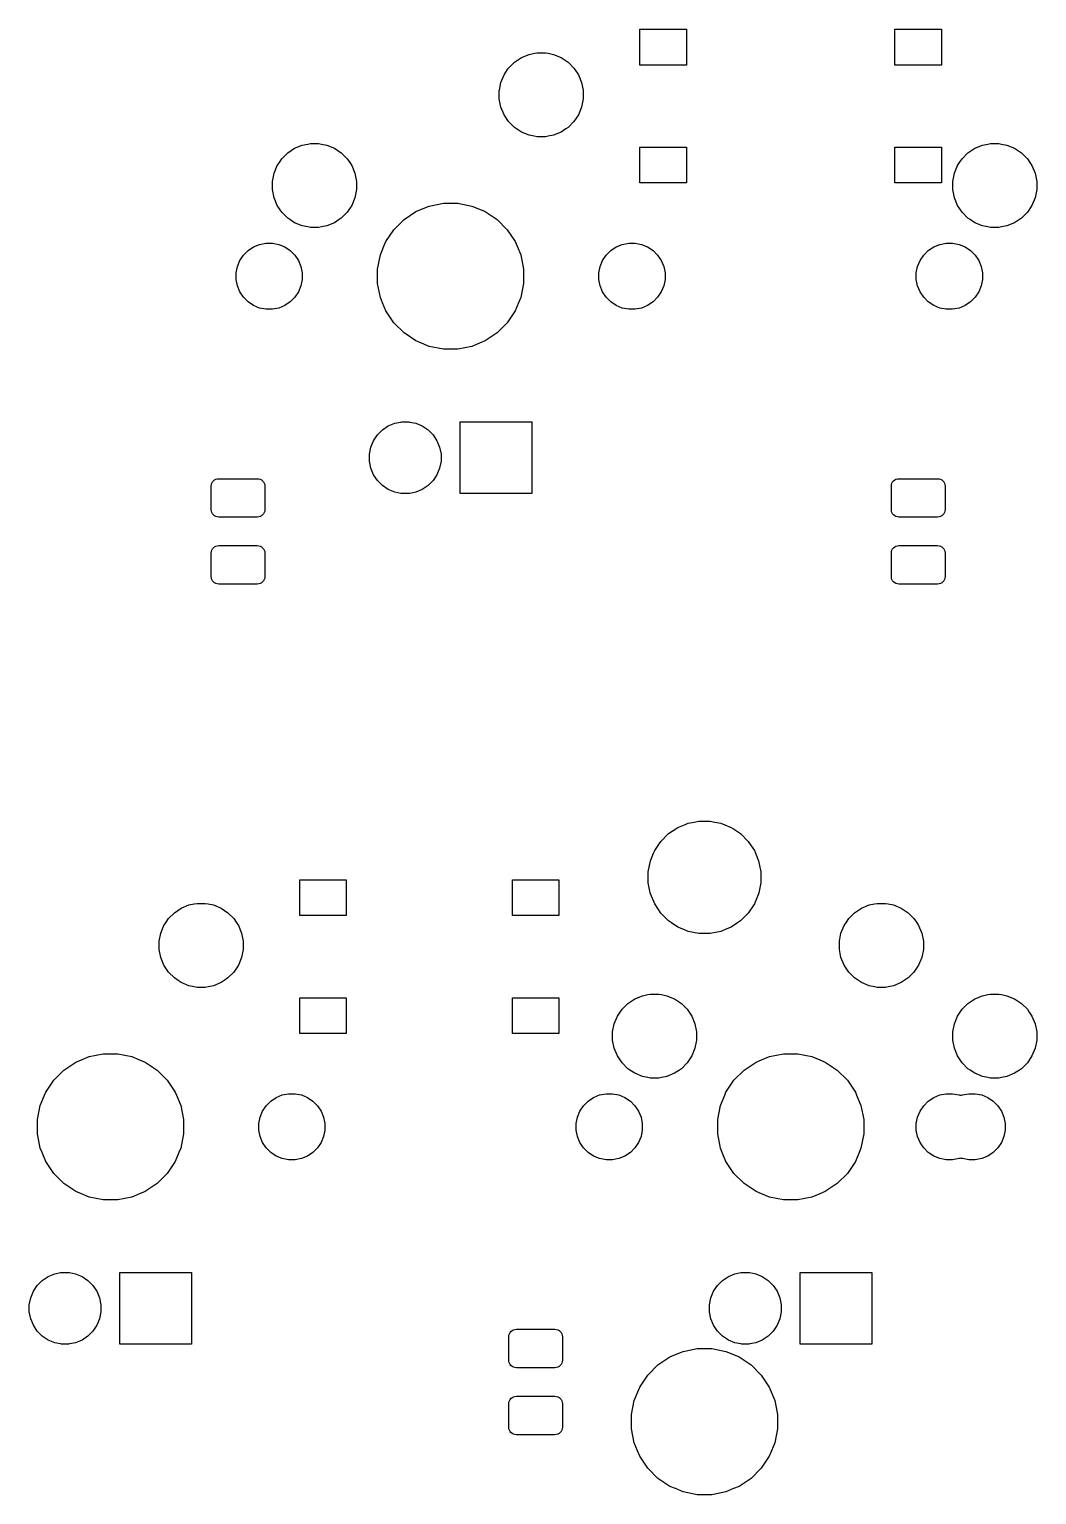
# Model space of a CAD drawing. Extents: x -9 to 373, y -109 to 9.
# Drawn here: x 307.29 to 335.5, y -34.11 to 6.91 of the extents above; entities that cross this region are included whole.
import ezdxf

# ---------------------------------------------------------------- set-up
doc = ezdxf.new("R2010")
doc.units = 0
doc.layers.add('BLACK', color=7, linetype='CONTINUOUS')

msp = doc.modelspace()

# ---------------------------------------------------------------- linework, layer by layer
at = {"layer": 'BLACK', "linetype": 'CONTINUOUS'}
for p, q in [((324.39, 5.9115), (324.39, 6.9135)), ((324.39, 6.9135), (325.692, 6.9135)), ((325.692, 6.9135), (325.692, 5.9115)), ((331.533, 5.9115), (331.533, 6.9135)), ((331.533, 6.9135), (332.835, 6.9135)), ((332.835, 6.9135), (332.835, 5.9115)), ((321.07, 6.12216), (321.284, 6.21081)), ((321.284, 6.21081), (321.436, 6.24094)), ((321.436, 6.24094), (321.512, 6.256)), ((321.512, 6.256), (321.743, 6.256)), ((321.743, 6.256), (321.819, 6.24094)), ((321.819, 6.24094), (321.971, 6.21081)), ((321.971, 6.21081), (322.185, 6.12216)), ((320.585, 5.63704), (320.684, 5.78479)), ((320.684, 5.78479), (320.714, 5.82965)), ((320.714, 5.82965), (320.878, 5.99346)), ((320.878, 5.99346), (321.07, 6.12216)), ((321.07, 6.12216), (321.07, 6.12216)), ((322.185, 6.12216), (322.185, 6.12216)), ((322.185, 6.12216), (322.377, 5.99346)), ((322.377, 5.99346), (322.541, 5.82965)), ((322.541, 5.82965), (322.571, 5.78479)), ((322.571, 5.78479), (322.67, 5.63704)), ((325.692, 5.9115), (324.39, 5.9115)), ((332.835, 5.9115), (331.533, 5.9115)), ((320.455, 5.21297), (320.497, 5.42302)), ((320.497, 5.42303), (320.585, 5.63704)), ((320.497, 5.42302), (320.497, 5.42303)), ((322.67, 5.63704), (322.758, 5.42303)), ((322.758, 5.42303), (322.758, 5.42302)), ((322.758, 5.42302), (322.8, 5.21297)), ((320.452, 5.19583), (320.455, 5.21297)), ((320.452, 4.96417), (320.452, 5.19583)), ((320.497, 4.73697), (320.452, 4.96417)), ((322.803, 4.96417), (322.758, 4.73697)), ((322.8, 5.21297), (322.803, 5.19583)), ((322.803, 5.19583), (322.803, 4.96417)), ((320.585, 4.52295), (320.497, 4.73697)), ((320.714, 4.33035), (320.585, 4.52295)), ((320.585, 4.52295), (320.585, 4.52295)), ((322.67, 4.52295), (322.541, 4.33035)), ((322.758, 4.73697), (322.67, 4.52295)), ((322.67, 4.52295), (322.67, 4.52295)), ((320.878, 4.16654), (320.714, 4.33035)), ((320.938, 4.12626), (320.878, 4.16654)), ((321.07, 4.03784), (320.938, 4.12626)), ((322.317, 4.12626), (322.185, 4.03784)), ((322.377, 4.16654), (322.317, 4.12626)), ((322.541, 4.33035), (322.377, 4.16654)), ((314.934, 3.67081), (315.086, 3.70094)), ((315.086, 3.70094), (315.162, 3.716)), ((315.162, 3.716), (315.393, 3.716)), ((315.393, 3.716), (315.469, 3.70094)), ((315.469, 3.70094), (315.621, 3.67081)), ((321.284, 3.94919), (321.07, 4.03784)), ((321.433, 3.91973), (321.284, 3.94919)), ((321.512, 3.904), (321.433, 3.91973)), ((321.743, 3.904), (321.512, 3.904)), ((321.822, 3.91973), (321.743, 3.904)), ((321.971, 3.94919), (321.822, 3.91973)), ((322.185, 4.03784), (321.971, 3.94919)), ((333.984, 3.67081), (334.136, 3.70094)), ((334.136, 3.70094), (334.212, 3.716)), ((334.212, 3.716), (334.443, 3.716)), ((334.443, 3.716), (334.519, 3.70094)), ((334.519, 3.70094), (334.671, 3.67081)), ((314.292, 3.1823), (314.364, 3.28965)), ((314.364, 3.28965), (314.528, 3.45346)), ((314.528, 3.45346), (314.72, 3.58216)), ((314.72, 3.58216), (314.934, 3.67081)), ((314.72, 3.58216), (314.72, 3.58216)), ((315.621, 3.67081), (315.835, 3.58216)), ((315.835, 3.58216), (315.835, 3.58216)), ((315.835, 3.58216), (316.027, 3.45346)), ((316.027, 3.45346), (316.191, 3.28965)), ((316.191, 3.28965), (316.263, 3.1823)), ((324.39, 2.6115), (324.39, 3.6135)), ((324.39, 3.6135), (325.692, 3.6135)), ((325.692, 3.6135), (325.692, 2.6115)), ((331.533, 2.6115), (331.533, 3.6135)), ((331.533, 3.6135), (332.835, 3.6135)), ((332.835, 3.6135), (332.835, 2.6115)), ((333.342, 3.1823), (333.414, 3.28965)), ((333.414, 3.28965), (333.578, 3.45346)), ((333.578, 3.45346), (333.77, 3.58216)), ((333.77, 3.58216), (333.984, 3.67081)), ((333.77, 3.58216), (333.77, 3.58216)), ((334.671, 3.67081), (334.885, 3.58216)), ((334.885, 3.58216), (334.885, 3.58216)), ((334.885, 3.58216), (335.077, 3.45346)), ((335.077, 3.45346), (335.241, 3.28965)), ((335.241, 3.28965), (335.313, 3.1823)), ((314.101, 2.65583), (314.147, 2.88303)), ((314.147, 2.88303), (314.235, 3.09705)), ((314.235, 3.09705), (314.292, 3.1823)), ((316.263, 3.1823), (316.32, 3.09705)), ((316.32, 3.09705), (316.408, 2.88303)), ((316.408, 2.88303), (316.453, 2.65583)), ((333.151, 2.65583), (333.197, 2.88303)), ((333.197, 2.88303), (333.285, 3.09705)), ((333.285, 3.09705), (333.342, 3.1823)), ((335.313, 3.1823), (335.37, 3.09705)), ((335.37, 3.09705), (335.458, 2.88303)), ((335.458, 2.88303), (335.503, 2.65583)), ((314.101, 2.42417), (314.101, 2.65583)), ((316.453, 2.65583), (316.453, 2.42417)), ((325.692, 2.6115), (324.39, 2.6115)), ((332.835, 2.6115), (331.533, 2.6115)), ((333.151, 2.42417), (333.151, 2.65583)), ((335.503, 2.65583), (335.503, 2.42417)), ((314.147, 2.19697), (314.101, 2.42417)), ((314.235, 1.98295), (314.147, 2.19697)), ((316.408, 2.19697), (316.32, 1.98295)), ((316.453, 2.42417), (316.408, 2.19697)), ((333.197, 2.19697), (333.151, 2.42417)), ((333.285, 1.98295), (333.197, 2.19697)), ((335.458, 2.19697), (335.37, 1.98295)), ((335.503, 2.42417), (335.458, 2.19697)), ((314.364, 1.79035), (314.235, 1.98295)), ((314.235, 1.98295), (314.235, 1.98295)), ((314.528, 1.62654), (314.364, 1.79035)), ((316.191, 1.79035), (316.027, 1.62654)), ((316.32, 1.98295), (316.191, 1.79035)), ((316.32, 1.98295), (316.32, 1.98295)), ((317.784, 1.58838), (318.119, 1.81217)), ((318.119, 1.81217), (318.273, 1.87602)), ((318.273, 1.87602), (318.491, 1.96632)), ((318.491, 1.96632), (318.886, 2.0449)), ((318.886, 2.0449), (319.289, 2.0449)), ((319.289, 2.0449), (319.684, 1.96632)), ((319.684, 1.96632), (319.902, 1.87602)), ((319.902, 1.87602), (320.056, 1.81217)), ((320.056, 1.81217), (320.391, 1.58838)), ((333.414, 1.79035), (333.285, 1.98295)), ((333.285, 1.98295), (333.285, 1.98295)), ((333.578, 1.62654), (333.414, 1.79035)), ((335.241, 1.79035), (335.077, 1.62654)), ((335.37, 1.98295), (335.241, 1.79035)), ((335.37, 1.98295), (335.37, 1.98295)), ((314.585, 1.58838), (314.528, 1.62654)), ((314.72, 1.49784), (314.585, 1.58838)), ((314.934, 1.40919), (314.72, 1.49784)), ((315.086, 1.37906), (314.934, 1.40919)), ((315.162, 1.364), (315.086, 1.37906)), ((315.393, 1.364), (315.162, 1.364)), ((315.469, 1.37906), (315.393, 1.364)), ((315.621, 1.40919), (315.469, 1.37906)), ((315.835, 1.49784), (315.621, 1.40919)), ((315.97, 1.58838), (315.835, 1.49784)), ((316.027, 1.62654), (315.97, 1.58838)), ((317.275, 0.96862), (317.499, 1.30355)), ((317.499, 1.30355), (317.784, 1.58838)), ((320.391, 1.58838), (320.676, 1.30355)), ((320.676, 1.30355), (320.9, 0.96862)), ((333.635, 1.58838), (333.578, 1.62654)), ((333.77, 1.49784), (333.635, 1.58838)), ((333.984, 1.40919), (333.77, 1.49784)), ((334.136, 1.37906), (333.984, 1.40919)), ((334.212, 1.364), (334.136, 1.37906)), ((334.443, 1.364), (334.212, 1.364)), ((334.519, 1.37906), (334.443, 1.364)), ((334.671, 1.40919), (334.519, 1.37906)), ((334.885, 1.49784), (334.671, 1.40919)), ((335.02, 1.58838), (334.885, 1.49784)), ((335.077, 1.62654), (335.02, 1.58838)), ((313.417, 0.71927), (313.569, 0.82061)), ((313.569, 0.82061), (313.737, 0.89041)), ((313.737, 0.89041), (313.916, 0.926)), ((313.916, 0.926), (314.099, 0.926)), ((314.099, 0.926), (314.278, 0.89041)), ((314.278, 0.89041), (314.446, 0.82061)), ((314.446, 0.82061), (314.598, 0.71927)), ((317.121, 0.59647), (317.223, 0.84277)), ((317.223, 0.84277), (317.275, 0.96862)), ((320.9, 0.96862), (320.952, 0.84277)), ((320.952, 0.84277), (321.054, 0.59647)), ((323.577, 0.71927), (323.729, 0.82061)), ((323.729, 0.82061), (323.897, 0.89041)), ((323.897, 0.89041), (324.076, 0.926)), ((324.076, 0.926), (324.259, 0.926)), ((324.259, 0.926), (324.438, 0.89041)), ((324.438, 0.89041), (324.606, 0.82061)), ((324.606, 0.82061), (324.758, 0.71927)), ((332.467, 0.71927), (332.619, 0.82061)), ((332.619, 0.82061), (332.787, 0.89041)), ((332.787, 0.89041), (332.966, 0.926)), ((332.966, 0.926), (333.149, 0.926)), ((333.149, 0.926), (333.328, 0.89041)), ((333.328, 0.89041), (333.496, 0.82061)), ((333.496, 0.82061), (333.648, 0.71927)), ((313.117, 0.2701), (313.187, 0.43863)), ((313.187, 0.43863), (313.288, 0.59029)), ((313.288, 0.59029), (313.417, 0.71927)), ((314.598, 0.71927), (314.727, 0.59029)), ((314.727, 0.59029), (314.828, 0.43863)), ((314.828, 0.43863), (314.898, 0.2701)), ((317.043, 0.20141), (317.121, 0.59647)), ((321.054, 0.59647), (321.132, 0.20141)), ((323.277, 0.2701), (323.347, 0.43863)), ((323.347, 0.43863), (323.448, 0.59029)), ((323.448, 0.59029), (323.577, 0.71927)), ((324.758, 0.71927), (324.887, 0.59029)), ((324.887, 0.59029), (324.988, 0.43863)), ((324.988, 0.43863), (325.058, 0.2701)), ((332.167, 0.2701), (332.237, 0.43863)), ((332.237, 0.43863), (332.338, 0.59029)), ((332.338, 0.59029), (332.467, 0.71927)), ((333.648, 0.71927), (333.777, 0.59029)), ((333.777, 0.59029), (333.878, 0.43863)), ((333.878, 0.43863), (333.948, 0.2701)), ((313.082, 0.0912), (313.117, 0.2701)), ((313.082, -0.0912), (313.082, 0.0912)), ((314.898, 0.2701), (314.933, 0.0912)), ((314.933, 0.0912), (314.933, -0.0912)), ((317.043, -0.20141), (317.043, 0.20141)), ((321.132, 0.20141), (321.132, -0.20141)), ((323.241, 0.0912), (323.277, 0.2701)), ((323.241, -0.0912), (323.241, 0.0912)), ((325.058, 0.2701), (325.094, 0.0912)), ((325.094, 0.0912), (325.094, -0.0912)), ((332.131, 0.0912), (332.167, 0.2701)), ((332.131, -0.0912), (332.131, 0.0912)), ((333.948, 0.2701), (333.983, 0.0912)), ((333.983, 0.0912), (333.983, -0.0912)), ((313.117, -0.2701), (313.082, -0.0912)), ((313.187, -0.43863), (313.117, -0.2701)), ((314.898, -0.2701), (314.828, -0.43863)), ((314.933, -0.0912), (314.898, -0.2701)), ((317.121, -0.59647), (317.043, -0.20141)), ((321.132, -0.20141), (321.054, -0.59647)), ((323.277, -0.2701), (323.241, -0.0912)), ((323.347, -0.43863), (323.277, -0.2701)), ((325.058, -0.2701), (324.988, -0.43863)), ((325.094, -0.0912), (325.058, -0.2701)), ((332.167, -0.2701), (332.131, -0.0912)), ((332.237, -0.43863), (332.167, -0.2701)), ((333.948, -0.2701), (333.878, -0.43863)), ((333.983, -0.0912), (333.948, -0.2701)), ((313.288, -0.59029), (313.187, -0.43863)), ((313.417, -0.71927), (313.288, -0.59029)), ((313.569, -0.82061), (313.417, -0.71927)), ((314.598, -0.71927), (314.446, -0.82061)), ((314.727, -0.59029), (314.598, -0.71927)), ((314.828, -0.43863), (314.727, -0.59029)), ((317.183, -0.74583), (317.121, -0.59647)), ((317.275, -0.96862), (317.183, -0.74583)), ((320.992, -0.74583), (320.9, -0.96862)), ((321.054, -0.59647), (320.992, -0.74583)), ((323.448, -0.59029), (323.347, -0.43863)), ((323.577, -0.71927), (323.448, -0.59029)), ((323.729, -0.82061), (323.577, -0.71927)), ((324.758, -0.71927), (324.606, -0.82061)), ((324.887, -0.59029), (324.758, -0.71927)), ((324.988, -0.43863), (324.887, -0.59029)), ((332.338, -0.59029), (332.237, -0.43863)), ((332.467, -0.71927), (332.338, -0.59029)), ((332.619, -0.82061), (332.467, -0.71927)), ((333.648, -0.71927), (333.496, -0.82061)), ((333.777, -0.59029), (333.648, -0.71927)), ((333.878, -0.43863), (333.777, -0.59029)), ((313.737, -0.89041), (313.569, -0.82061)), ((313.916, -0.926), (313.737, -0.89041)), ((314.099, -0.926), (313.916, -0.926)), ((314.278, -0.89041), (314.099, -0.926)), ((314.446, -0.82061), (314.278, -0.89041)), ((317.499, -1.30355), (317.275, -0.96862)), ((320.9, -0.96862), (320.676, -1.30355)), ((323.897, -0.89041), (323.729, -0.82061)), ((324.076, -0.926), (323.897, -0.89041)), ((324.259, -0.926), (324.076, -0.926)), ((324.438, -0.89041), (324.259, -0.926)), ((324.606, -0.82061), (324.438, -0.89041)), ((332.787, -0.89041), (332.619, -0.82061)), ((332.966, -0.926), (332.787, -0.89041)), ((333.149, -0.926), (332.966, -0.926)), ((333.328, -0.89041), (333.149, -0.926)), ((333.496, -0.82061), (333.328, -0.89041)), ((317.784, -1.58838), (317.499, -1.30355)), ((318.119, -1.81217), (317.784, -1.58838)), ((320.391, -1.58838), (320.056, -1.81217)), ((320.676, -1.30355), (320.391, -1.58838)), ((318.209, -1.8494), (318.119, -1.81217)), ((318.491, -1.96632), (318.209, -1.8494)), ((318.886, -2.0449), (318.491, -1.96632)), ((319.289, -2.0449), (318.886, -2.0449)), ((319.684, -1.96632), (319.289, -2.0449)), ((319.966, -1.8494), (319.684, -1.96632)), ((320.056, -1.81217), (319.966, -1.8494)), ((317.525, -4.11506), (317.691, -4.08199)), ((317.691, -4.08199), (317.719, -4.0765)), ((317.719, -4.0765), (317.916, -4.0765)), ((317.916, -4.0765), (317.944, -4.08199)), ((317.944, -4.08199), (318.11, -4.11506)), ((319.354, -6.0835), (319.354, -4.0765)), ((319.354, -4.0765), (321.361, -4.0765)), ((321.361, -4.0765), (321.361, -6.0835)), ((316.928, -4.60466), (317.038, -4.44031)), ((317.038, -4.44031), (317.178, -4.30053)), ((317.178, -4.30053), (317.342, -4.19071)), ((317.342, -4.19071), (317.525, -4.11506)), ((318.11, -4.11506), (318.293, -4.19071)), ((318.293, -4.19071), (318.457, -4.30053)), ((318.457, -4.30053), (318.597, -4.44031)), ((318.597, -4.44031), (318.707, -4.60466)), ((316.814, -4.98116), (316.853, -4.78729)), ((316.853, -4.78729), (316.928, -4.60466)), ((318.707, -4.60466), (318.782, -4.78729)), ((318.782, -4.78729), (318.821, -4.98116)), ((316.814, -5.17884), (316.814, -4.98116)), ((316.853, -5.37271), (316.814, -5.17884)), ((318.821, -5.17884), (318.782, -5.37271)), ((318.821, -4.98116), (318.821, -5.17884)), ((312.419, -5.75997), (312.444, -5.72873)), ((312.444, -5.72873), (312.476, -5.7031)), ((312.476, -5.7031), (312.511, -5.68405)), ((312.511, -5.68405), (312.55, -5.67231)), ((312.55, -5.67231), (312.596, -5.66775)), ((312.596, -5.66775), (313.672, -5.66775)), ((313.672, -5.66775), (313.719, -5.67231)), ((313.719, -5.67231), (313.758, -5.68405)), ((313.758, -5.68405), (313.793, -5.7031)), ((313.793, -5.7031), (313.824, -5.72873)), ((313.824, -5.72873), (313.85, -5.75997)), ((316.928, -5.55534), (316.853, -5.37271)), ((317.038, -5.71969), (316.928, -5.55534)), ((317.178, -5.85947), (317.038, -5.71969)), ((318.597, -5.71969), (318.457, -5.85947)), ((318.707, -5.55534), (318.597, -5.71969)), ((318.782, -5.37271), (318.707, -5.55534)), ((331.469, -5.75997), (331.494, -5.72873)), ((331.494, -5.72873), (331.526, -5.7031)), ((331.526, -5.7031), (331.561, -5.68405)), ((331.561, -5.68405), (331.6, -5.67231)), ((331.6, -5.67231), (331.646, -5.66775)), ((331.646, -5.66775), (332.722, -5.66775)), ((332.722, -5.66775), (332.769, -5.67231)), ((332.769, -5.67231), (332.808, -5.68405)), ((332.808, -5.68405), (332.843, -5.7031)), ((332.843, -5.7031), (332.874, -5.72873)), ((332.874, -5.72873), (332.9, -5.75997)), ((312.383, -5.88064), (312.388, -5.83428)), ((312.383, -6.53186), (312.383, -5.88064)), ((312.388, -5.83428), (312.4, -5.79561)), ((312.4, -5.79561), (312.419, -5.75997)), ((313.85, -5.75997), (313.869, -5.79561)), ((313.869, -5.79561), (313.881, -5.83428)), ((313.881, -5.83428), (313.885, -5.88064)), ((313.885, -5.88064), (313.885, -6.53186)), ((317.342, -5.96929), (317.178, -5.85947)), ((317.525, -6.04494), (317.342, -5.96929)), ((317.691, -6.07801), (317.525, -6.04494)), ((317.719, -6.0835), (317.691, -6.07801)), ((317.916, -6.0835), (317.719, -6.0835)), ((317.944, -6.07801), (317.916, -6.0835)), ((318.11, -6.04494), (317.944, -6.07801)), ((318.293, -5.96929), (318.11, -6.04494)), ((318.457, -5.85947), (318.293, -5.96929)), ((321.361, -6.0835), (319.354, -6.0835)), ((331.433, -5.88064), (331.438, -5.83428)), ((331.433, -6.53186), (331.433, -5.88064)), ((331.438, -5.83428), (331.45, -5.79561)), ((331.45, -5.79561), (331.469, -5.75997)), ((332.9, -5.75997), (332.919, -5.79561)), ((332.919, -5.79561), (332.931, -5.83428)), ((332.931, -5.83428), (332.935, -5.88064)), ((332.935, -5.88064), (332.935, -6.53186)), ((312.388, -6.57822), (312.383, -6.53186)), ((313.885, -6.53186), (313.881, -6.57822)), ((331.438, -6.57822), (331.433, -6.53186)), ((332.935, -6.53186), (332.931, -6.57822)), ((312.4, -6.61689), (312.388, -6.57822)), ((312.419, -6.65253), (312.4, -6.61689)), ((312.444, -6.68377), (312.419, -6.65253)), ((312.476, -6.7094), (312.444, -6.68377)), ((312.511, -6.72845), (312.476, -6.7094)), ((312.55, -6.74018), (312.511, -6.72845)), ((312.596, -6.74475), (312.55, -6.74018)), ((313.672, -6.74475), (312.596, -6.74475)), ((313.719, -6.74018), (313.672, -6.74475)), ((313.758, -6.72845), (313.719, -6.74018)), ((313.793, -6.7094), (313.758, -6.72845)), ((313.824, -6.68377), (313.793, -6.7094)), ((313.85, -6.65253), (313.824, -6.68377)), ((313.869, -6.61689), (313.85, -6.65253)), ((313.881, -6.57822), (313.869, -6.61689)), ((331.45, -6.61689), (331.438, -6.57822)), ((331.469, -6.65253), (331.45, -6.61689)), ((331.494, -6.68377), (331.469, -6.65253)), ((331.526, -6.7094), (331.494, -6.68377)), ((331.561, -6.72845), (331.526, -6.7094)), ((331.6, -6.74018), (331.561, -6.72845)), ((331.646, -6.74475), (331.6, -6.74018)), ((332.722, -6.74475), (331.646, -6.74475)), ((332.769, -6.74018), (332.722, -6.74475)), ((332.808, -6.72845), (332.769, -6.74018)), ((332.843, -6.7094), (332.808, -6.72845)), ((332.874, -6.68377), (332.843, -6.7094)), ((332.9, -6.65253), (332.874, -6.68377)), ((332.919, -6.61689), (332.9, -6.65253)), ((332.931, -6.57822), (332.919, -6.61689)), ((312.383, -7.75564), (312.388, -7.70928)), ((312.383, -8.40686), (312.383, -7.75564)), ((312.388, -7.70928), (312.4, -7.67061)), ((312.4, -7.67061), (312.419, -7.63497)), ((312.419, -7.63497), (312.444, -7.60373)), ((312.444, -7.60373), (312.476, -7.5781)), ((312.476, -7.5781), (312.511, -7.55905)), ((312.511, -7.55905), (312.55, -7.54731)), ((312.55, -7.54731), (312.596, -7.54275)), ((312.596, -7.54275), (313.672, -7.54275)), ((313.672, -7.54275), (313.719, -7.54731)), ((313.719, -7.54731), (313.758, -7.55905)), ((313.758, -7.55905), (313.793, -7.5781)), ((313.793, -7.5781), (313.824, -7.60373)), ((313.824, -7.60373), (313.85, -7.63497)), ((313.85, -7.63497), (313.869, -7.67061)), ((313.869, -7.67061), (313.881, -7.70928)), ((313.881, -7.70928), (313.885, -7.75564)), ((313.885, -7.75564), (313.885, -8.40686)), ((331.433, -7.75564), (331.438, -7.70928)), ((331.433, -8.40686), (331.433, -7.75564)), ((331.438, -7.70928), (331.45, -7.67061)), ((331.45, -7.67061), (331.469, -7.63497)), ((331.469, -7.63497), (331.494, -7.60373)), ((331.494, -7.60373), (331.526, -7.5781)), ((331.526, -7.5781), (331.561, -7.55905)), ((331.561, -7.55905), (331.6, -7.54731)), ((331.6, -7.54731), (331.646, -7.54275)), ((331.646, -7.54275), (332.722, -7.54275)), ((332.722, -7.54275), (332.769, -7.54731)), ((332.769, -7.54731), (332.808, -7.55905)), ((332.808, -7.55905), (332.843, -7.5781)), ((332.843, -7.5781), (332.874, -7.60373)), ((332.874, -7.60373), (332.9, -7.63497)), ((332.9, -7.63497), (332.919, -7.67061)), ((332.919, -7.67061), (332.931, -7.70928)), ((332.931, -7.70928), (332.935, -7.75564)), ((332.935, -7.75564), (332.935, -8.40686)), ((312.388, -8.45322), (312.383, -8.40686)), ((312.4, -8.49189), (312.388, -8.45322)), ((312.419, -8.52753), (312.4, -8.49189)), ((312.444, -8.55877), (312.419, -8.52753)), ((312.476, -8.5844), (312.444, -8.55877)), ((312.511, -8.60345), (312.476, -8.5844)), ((312.55, -8.61519), (312.511, -8.60345)), ((312.596, -8.61975), (312.55, -8.61519)), ((313.719, -8.61519), (313.672, -8.61975)), ((313.758, -8.60345), (313.719, -8.61519)), ((313.793, -8.5844), (313.758, -8.60345)), ((313.824, -8.55877), (313.793, -8.5844)), ((313.85, -8.52753), (313.824, -8.55877)), ((313.869, -8.49189), (313.85, -8.52753)), ((313.881, -8.45322), (313.869, -8.49189)), ((313.885, -8.40686), (313.881, -8.45322)), ((331.438, -8.45322), (331.433, -8.40686)), ((331.45, -8.49189), (331.438, -8.45322)), ((331.469, -8.52753), (331.45, -8.49189)), ((331.494, -8.55877), (331.469, -8.52753)), ((331.526, -8.5844), (331.494, -8.55877)), ((331.561, -8.60345), (331.526, -8.5844)), ((331.6, -8.61519), (331.561, -8.60345)), ((331.646, -8.61975), (331.6, -8.61519)), ((332.769, -8.61519), (332.722, -8.61975)), ((332.808, -8.60345), (332.769, -8.61519)), ((332.843, -8.5844), (332.808, -8.60345)), ((332.874, -8.55877), (332.843, -8.5844)), ((332.9, -8.52753), (332.874, -8.55877)), ((332.919, -8.49189), (332.9, -8.52753)), ((332.931, -8.45322), (332.919, -8.49189)), ((332.935, -8.40686), (332.931, -8.45322)), ((313.672, -8.61975), (312.596, -8.61975)), ((332.722, -8.61975), (331.646, -8.61975)), ((325.195, -15.6041), (325.392, -15.473)), ((325.392, -15.473), (325.453, -15.4318)), ((325.453, -15.4318), (325.635, -15.3565)), ((325.635, -15.3565), (325.74, -15.313)), ((325.74, -15.313), (325.908, -15.2796)), ((325.908, -15.2796), (326.044, -15.2525)), ((326.044, -15.2525), (326.355, -15.2525)), ((326.355, -15.2525), (326.491, -15.2796)), ((326.491, -15.2796), (326.659, -15.313)), ((326.659, -15.313), (326.764, -15.3565)), ((326.764, -15.3565), (326.946, -15.4318)), ((326.946, -15.4318), (327.007, -15.473)), ((327.007, -15.473), (327.204, -15.6041)), ((324.804, -16.0815), (324.958, -15.8512)), ((324.958, -15.8512), (324.976, -15.8235)), ((324.976, -15.8235), (325.195, -15.6041)), ((327.204, -15.6041), (327.423, -15.8235)), ((327.423, -15.8235), (327.441, -15.8512)), ((327.441, -15.8512), (327.595, -16.0815)), ((324.625, -16.6724), (324.685, -16.3681)), ((324.685, -16.3681), (324.774, -16.153)), ((324.774, -16.153), (324.804, -16.0815)), ((327.595, -16.0815), (327.625, -16.153)), ((327.625, -16.153), (327.714, -16.3681)), ((327.714, -16.3681), (327.774, -16.6724)), ((324.625, -16.9826), (324.625, -16.6724)), ((327.774, -16.6724), (327.774, -16.9826)), ((314.865, -17.901), (314.865, -16.899)), ((314.865, -16.899), (316.167, -16.899)), ((316.167, -16.899), (316.167, -17.901)), ((320.818, -17.901), (320.818, -16.899)), ((320.818, -16.899), (322.12, -16.899)), ((322.12, -16.899), (322.12, -17.901)), ((324.681, -17.2654), (324.625, -16.9826)), ((327.774, -16.9826), (327.718, -17.2654)), ((311.545, -17.6903), (311.759, -17.6017)), ((311.759, -17.6017), (311.911, -17.5716)), ((311.911, -17.5716), (311.987, -17.5565)), ((311.987, -17.5565), (312.218, -17.5565)), ((312.218, -17.5565), (312.294, -17.5716)), ((312.294, -17.5716), (312.446, -17.6017)), ((312.446, -17.6017), (312.66, -17.6903)), ((324.685, -17.2869), (324.681, -17.2654)), ((324.804, -17.5735), (324.685, -17.2869)), ((324.976, -17.8315), (324.804, -17.5735)), ((324.804, -17.5735), (324.804, -17.5735)), ((327.595, -17.5735), (327.423, -17.8315)), ((327.714, -17.2869), (327.595, -17.5735)), ((327.595, -17.5735), (327.595, -17.5735)), ((327.718, -17.2654), (327.714, -17.2869)), ((330.595, -17.6903), (330.809, -17.6017)), ((330.809, -17.6017), (330.961, -17.5716)), ((330.961, -17.5716), (331.037, -17.5565)), ((331.037, -17.5565), (331.268, -17.5565)), ((331.268, -17.5565), (331.344, -17.5716)), ((331.344, -17.5716), (331.496, -17.6017)), ((331.496, -17.6017), (331.71, -17.6903)), ((311.122, -18.0829), (311.189, -17.9828)), ((311.189, -17.9828), (311.353, -17.819)), ((311.353, -17.819), (311.545, -17.6903)), ((311.545, -17.6903), (311.545, -17.6903)), ((312.66, -17.6903), (312.66, -17.6903)), ((312.66, -17.6903), (312.852, -17.819)), ((312.852, -17.819), (313.016, -17.9828)), ((313.016, -17.9828), (313.083, -18.0829)), ((316.167, -17.901), (314.865, -17.901)), ((322.12, -17.901), (320.818, -17.901)), ((325.195, -18.0509), (324.976, -17.8315)), ((325.272, -18.1019), (325.195, -18.0509)), ((327.204, -18.0509), (327.127, -18.1019)), ((327.423, -17.8315), (327.204, -18.0509)), ((330.172, -18.0829), (330.239, -17.9828)), ((330.239, -17.9828), (330.403, -17.819)), ((330.403, -17.819), (330.595, -17.6903)), ((330.595, -17.6903), (330.595, -17.6903)), ((331.71, -17.6903), (331.71, -17.6903)), ((331.71, -17.6903), (331.902, -17.819)), ((331.902, -17.819), (332.066, -17.9828)), ((332.066, -17.9828), (332.133, -18.0829)), ((310.926, -18.6167), (310.972, -18.3895)), ((310.972, -18.3895), (311.06, -18.1755)), ((311.06, -18.1755), (311.122, -18.0829)), ((313.083, -18.0829), (313.145, -18.1755)), ((313.145, -18.1755), (313.233, -18.3895)), ((313.233, -18.3895), (313.279, -18.6167)), ((325.453, -18.2232), (325.272, -18.1019)), ((325.621, -18.2928), (325.453, -18.2232)), ((325.74, -18.342), (325.621, -18.2928)), ((325.892, -18.3722), (325.74, -18.342)), ((326.044, -18.4025), (325.892, -18.3722)), ((326.355, -18.4025), (326.044, -18.4025)), ((326.507, -18.3722), (326.355, -18.4025)), ((326.659, -18.342), (326.507, -18.3722)), ((326.778, -18.2928), (326.659, -18.342)), ((326.946, -18.2232), (326.778, -18.2928)), ((327.127, -18.1019), (326.946, -18.2232)), ((329.976, -18.6167), (330.022, -18.3895)), ((330.022, -18.3895), (330.11, -18.1755)), ((330.11, -18.1755), (330.172, -18.0829)), ((332.133, -18.0829), (332.195, -18.1755)), ((332.195, -18.1755), (332.283, -18.3895)), ((332.283, -18.3895), (332.328, -18.6167)), ((310.926, -18.8483), (310.926, -18.6167)), ((310.972, -19.0755), (310.926, -18.8483)), ((313.279, -18.8483), (313.233, -19.0755)), ((313.279, -18.6167), (313.279, -18.8483)), ((329.976, -18.8483), (329.976, -18.6167)), ((330.022, -19.0755), (329.976, -18.8483)), ((332.328, -18.8483), (332.283, -19.0755)), ((332.328, -18.6167), (332.328, -18.8483)), ((311.06, -19.2895), (310.972, -19.0755)), ((313.233, -19.0755), (313.145, -19.2895)), ((330.11, -19.2895), (330.022, -19.0755)), ((332.283, -19.0755), (332.195, -19.2895)), ((311.189, -19.4822), (311.06, -19.2895)), ((311.06, -19.2895), (311.06, -19.2895)), ((311.353, -19.646), (311.189, -19.4822)), ((311.462, -19.7191), (311.353, -19.646)), ((312.852, -19.646), (312.743, -19.7191)), ((313.016, -19.4822), (312.852, -19.646)), ((313.145, -19.2895), (313.016, -19.4822)), ((313.145, -19.2895), (313.145, -19.2895)), ((330.239, -19.4822), (330.11, -19.2895)), ((330.11, -19.2895), (330.11, -19.2895)), ((330.403, -19.646), (330.239, -19.4822)), ((330.512, -19.7191), (330.403, -19.646)), ((331.902, -19.646), (331.793, -19.7191)), ((332.066, -19.4822), (331.902, -19.646)), ((332.195, -19.2895), (332.066, -19.4822)), ((332.195, -19.2895), (332.195, -19.2895)), ((311.545, -19.7747), (311.462, -19.7191)), ((311.759, -19.8633), (311.545, -19.7747)), ((311.911, -19.8934), (311.759, -19.8633)), ((311.987, -19.9085), (311.911, -19.8934)), ((312.218, -19.9085), (311.987, -19.9085)), ((312.294, -19.8934), (312.218, -19.9085)), ((312.446, -19.8633), (312.294, -19.8934)), ((312.66, -19.7747), (312.446, -19.8633)), ((312.743, -19.7191), (312.66, -19.7747)), ((324.611, -20.1116), (324.687, -20.0965)), ((324.687, -20.0965), (324.918, -20.0965)), ((324.918, -20.0965), (324.994, -20.1116)), ((330.595, -19.7747), (330.512, -19.7191)), ((330.809, -19.8633), (330.595, -19.7747)), ((330.961, -19.8934), (330.809, -19.8633)), ((331.037, -19.9085), (330.961, -19.8934)), ((331.268, -19.9085), (331.037, -19.9085)), ((331.344, -19.8934), (331.268, -19.9085)), ((331.496, -19.8633), (331.344, -19.8934)), ((331.71, -19.7747), (331.496, -19.8633)), ((331.793, -19.7191), (331.71, -19.7747)), ((334.136, -20.1116), (334.212, -20.0965)), ((334.212, -20.0965), (334.443, -20.0965)), ((334.443, -20.0965), (334.519, -20.1116)), ((314.865, -21.201), (314.865, -20.199)), ((314.865, -20.199), (316.167, -20.199)), ((316.167, -20.199), (316.167, -21.201)), ((320.818, -21.201), (320.818, -20.199)), ((320.818, -20.199), (322.12, -20.199)), ((322.12, -20.199), (322.12, -21.201)), ((323.889, -20.5228), (324.053, -20.359)), ((324.053, -20.359), (324.245, -20.2303)), ((324.245, -20.2303), (324.459, -20.1417)), ((324.245, -20.2303), (324.245, -20.2303)), ((324.459, -20.1417), (324.611, -20.1116)), ((324.994, -20.1116), (325.146, -20.1417)), ((325.146, -20.1417), (325.36, -20.2303)), ((325.36, -20.2303), (325.36, -20.2303)), ((325.36, -20.2303), (325.552, -20.359)), ((325.552, -20.359), (325.716, -20.5228)), ((333.414, -20.5228), (333.578, -20.359)), ((333.578, -20.359), (333.77, -20.2303)), ((333.77, -20.2303), (333.984, -20.1417)), ((333.77, -20.2303), (333.77, -20.2303)), ((333.984, -20.1417), (334.136, -20.1116)), ((334.519, -20.1116), (334.671, -20.1417)), ((334.671, -20.1417), (334.885, -20.2303)), ((334.885, -20.2303), (334.885, -20.2303)), ((334.885, -20.2303), (335.077, -20.359)), ((335.077, -20.359), (335.241, -20.5228)), ((323.672, -20.9295), (323.76, -20.7155)), ((323.76, -20.7155), (323.835, -20.6043)), ((323.835, -20.6043), (323.889, -20.5228)), ((325.716, -20.5228), (325.77, -20.6043)), ((325.77, -20.6043), (325.845, -20.7155)), ((325.845, -20.7155), (325.933, -20.9295)), ((333.197, -20.9295), (333.285, -20.7155)), ((333.285, -20.7155), (333.36, -20.6043)), ((333.36, -20.6043), (333.414, -20.5228)), ((335.241, -20.5228), (335.295, -20.6043)), ((335.295, -20.6043), (335.37, -20.7155)), ((335.37, -20.7155), (335.458, -20.9295)), ((316.167, -21.201), (314.865, -21.201)), ((322.12, -21.201), (320.818, -21.201)), ((323.626, -21.1567), (323.672, -20.9295)), ((323.626, -21.3883), (323.626, -21.1567)), ((325.933, -20.9295), (325.978, -21.1567)), ((325.978, -21.1567), (325.978, -21.3883)), ((333.151, -21.1567), (333.197, -20.9295)), ((333.151, -21.3883), (333.151, -21.1567)), ((335.458, -20.9295), (335.503, -21.1567)), ((335.503, -21.1567), (335.503, -21.3883)), ((323.672, -21.6155), (323.626, -21.3883)), ((323.76, -21.8295), (323.672, -21.6155)), ((325.933, -21.6155), (325.845, -21.8295)), ((325.978, -21.3883), (325.933, -21.6155)), ((333.197, -21.6155), (333.151, -21.3883)), ((333.285, -21.8295), (333.197, -21.6155)), ((335.458, -21.6155), (335.37, -21.8295)), ((335.503, -21.3883), (335.458, -21.6155)), ((308.259, -22.2241), (308.594, -22.0003)), ((308.594, -22.0003), (308.748, -21.9365)), ((308.748, -21.9365), (308.966, -21.8462)), ((308.966, -21.8462), (309.361, -21.7676)), ((309.361, -21.7676), (309.764, -21.7676)), ((309.764, -21.7676), (310.159, -21.8462)), ((310.159, -21.8462), (310.377, -21.9365)), ((310.377, -21.9365), (310.531, -22.0003)), ((310.531, -22.0003), (310.866, -22.2241)), ((323.889, -22.0222), (323.76, -21.8295)), ((323.76, -21.8295), (323.76, -21.8295)), ((324.053, -22.186), (323.889, -22.0222)), ((325.716, -22.0222), (325.552, -22.186)), ((325.845, -21.8295), (325.716, -22.0222)), ((325.845, -21.8295), (325.845, -21.8295)), ((327.309, -22.2241), (327.644, -22.0003)), ((327.644, -22.0003), (327.798, -21.9365)), ((327.798, -21.9365), (328.016, -21.8462)), ((328.016, -21.8462), (328.411, -21.7676)), ((328.411, -21.7676), (328.814, -21.7676)), ((328.814, -21.7676), (329.209, -21.8462)), ((329.209, -21.8462), (329.427, -21.9365)), ((329.427, -21.9365), (329.581, -22.0003)), ((329.581, -22.0003), (329.916, -22.2241)), ((333.414, -22.0222), (333.285, -21.8295)), ((333.285, -21.8295), (333.285, -21.8295)), ((333.578, -22.186), (333.414, -22.0222)), ((335.241, -22.0222), (335.077, -22.186)), ((335.37, -21.8295), (335.241, -22.0222)), ((335.37, -21.8295), (335.37, -21.8295)), ((307.75, -22.8439), (307.974, -22.509)), ((307.974, -22.509), (308.259, -22.2241)), ((310.866, -22.2241), (311.151, -22.509)), ((311.151, -22.509), (311.375, -22.8439)), ((324.11, -22.2241), (324.053, -22.186)), ((324.245, -22.3147), (324.11, -22.2241)), ((324.459, -22.4033), (324.245, -22.3147)), ((324.611, -22.4334), (324.459, -22.4033)), ((324.687, -22.4485), (324.611, -22.4334)), ((324.918, -22.4485), (324.687, -22.4485)), ((324.994, -22.4334), (324.918, -22.4485)), ((325.146, -22.4033), (324.994, -22.4334)), ((325.36, -22.3147), (325.146, -22.4033)), ((325.495, -22.2241), (325.36, -22.3147)), ((325.552, -22.186), (325.495, -22.2241)), ((326.8, -22.8439), (327.024, -22.509)), ((327.024, -22.509), (327.309, -22.2241)), ((329.916, -22.2241), (330.201, -22.509)), ((330.201, -22.509), (330.425, -22.8439)), ((333.635, -22.2241), (333.578, -22.186)), ((333.77, -22.3147), (333.635, -22.2241)), ((333.984, -22.4033), (333.77, -22.3147)), ((334.136, -22.4334), (333.984, -22.4033)), ((334.212, -22.4485), (334.136, -22.4334)), ((334.443, -22.4485), (334.212, -22.4485)), ((334.519, -22.4334), (334.443, -22.4485)), ((334.671, -22.4033), (334.519, -22.4334)), ((334.885, -22.3147), (334.671, -22.4033)), ((335.02, -22.2241), (334.885, -22.3147)), ((335.077, -22.186), (335.02, -22.2241)), ((307.596, -23.216), (307.715, -22.929)), ((307.715, -22.929), (307.75, -22.8439)), ((311.375, -22.8439), (311.41, -22.929)), ((311.41, -22.929), (311.529, -23.216)), ((314.204, -22.9919), (314.372, -22.9221)), ((314.372, -22.9221), (314.551, -22.8865)), ((314.551, -22.8865), (314.734, -22.8865)), ((314.734, -22.8865), (314.913, -22.9221)), ((314.913, -22.9221), (315.081, -22.9919)), ((323.094, -22.9919), (323.262, -22.9221)), ((323.262, -22.9221), (323.441, -22.8865)), ((323.441, -22.8865), (323.624, -22.8865)), ((323.624, -22.8865), (323.803, -22.9221)), ((323.803, -22.9221), (323.971, -22.9919)), ((326.646, -23.216), (326.765, -22.929)), ((326.765, -22.929), (326.8, -22.8439)), ((330.425, -22.8439), (330.46, -22.929)), ((330.46, -22.929), (330.579, -23.216)), ((332.619, -22.9919), (332.787, -22.9221)), ((332.787, -22.9221), (332.966, -22.8865)), ((332.966, -22.8865), (333.149, -22.8865)), ((333.149, -22.8865), (333.328, -22.9221)), ((333.328, -22.9221), (333.328, -22.9221)), ((333.328, -22.9221), (333.328, -22.9222)), ((333.328, -22.9222), (333.351, -22.929)), ((333.351, -22.929), (333.375, -22.9314)), ((333.375, -22.9314), (333.399, -22.929)), ((333.399, -22.929), (333.422, -22.9222)), ((333.422, -22.9221), (333.601, -22.8865)), ((333.422, -22.9222), (333.422, -22.9221)), ((333.422, -22.9221), (333.422, -22.9221)), ((333.601, -22.8865), (333.784, -22.8865)), ((333.784, -22.8865), (333.963, -22.9221)), ((333.963, -22.9221), (334.131, -22.9919)), ((307.518, -23.6111), (307.596, -23.216)), ((311.529, -23.216), (311.607, -23.6111)), ((313.752, -23.5424), (313.822, -23.3739)), ((313.822, -23.3739), (313.923, -23.2222)), ((313.923, -23.2222), (314.052, -23.0932)), ((314.052, -23.0932), (314.204, -22.9919)), ((315.081, -22.9919), (315.233, -23.0932)), ((315.233, -23.0932), (315.362, -23.2222)), ((315.362, -23.2222), (315.463, -23.3739)), ((315.463, -23.3739), (315.533, -23.5424)), ((322.642, -23.5424), (322.712, -23.3739)), ((322.712, -23.3739), (322.813, -23.2222)), ((322.813, -23.2222), (322.942, -23.0932)), ((322.942, -23.0932), (323.094, -22.9919)), ((323.971, -22.9919), (324.123, -23.0932)), ((324.123, -23.0932), (324.252, -23.2222)), ((324.252, -23.2222), (324.353, -23.3739)), ((324.353, -23.3739), (324.423, -23.5424)), ((326.568, -23.6111), (326.646, -23.216)), ((330.579, -23.216), (330.657, -23.6111)), ((332.167, -23.5424), (332.237, -23.3739)), ((332.237, -23.3739), (332.338, -23.2222)), ((332.338, -23.2222), (332.467, -23.0932)), ((332.467, -23.0932), (332.619, -22.9919)), ((334.131, -22.9919), (334.283, -23.0932)), ((334.283, -23.0932), (334.412, -23.2222)), ((334.412, -23.2222), (334.513, -23.3739)), ((334.513, -23.3739), (334.583, -23.5424)), ((307.518, -24.0139), (307.518, -23.6111)), ((311.607, -23.6111), (311.607, -24.0139)), ((313.716, -23.7213), (313.752, -23.5424)), ((313.716, -23.9037), (313.716, -23.7213)), ((315.533, -23.5424), (315.568, -23.7213)), ((315.568, -23.7213), (315.568, -23.9037)), ((322.606, -23.7213), (322.642, -23.5424)), ((322.606, -23.9037), (322.606, -23.7213)), ((324.423, -23.5424), (324.458, -23.7213)), ((324.458, -23.7213), (324.458, -23.9037)), ((326.568, -24.0139), (326.568, -23.6111)), ((330.657, -23.6111), (330.657, -24.0139)), ((332.131, -23.7213), (332.167, -23.5424)), ((332.131, -23.9037), (332.131, -23.7213)), ((334.583, -23.5424), (334.618, -23.7213)), ((334.618, -23.7213), (334.618, -23.9037)), ((307.596, -24.409), (307.518, -24.0139)), ((311.607, -24.0139), (311.529, -24.409)), ((313.752, -24.0826), (313.716, -23.9037)), ((313.822, -24.2511), (313.752, -24.0826)), ((315.533, -24.0826), (315.463, -24.2511)), ((315.568, -23.9037), (315.533, -24.0826)), ((322.642, -24.0826), (322.606, -23.9037)), ((322.712, -24.2511), (322.642, -24.0826)), ((324.423, -24.0826), (324.353, -24.2511)), ((324.458, -23.9037), (324.423, -24.0826)), ((326.646, -24.409), (326.568, -24.0139)), ((330.657, -24.0139), (330.579, -24.409)), ((332.167, -24.0826), (332.131, -23.9037)), ((332.237, -24.2511), (332.167, -24.0826)), ((334.583, -24.0826), (334.513, -24.2511)), ((334.618, -23.9037), (334.583, -24.0826)), ((307.647, -24.5318), (307.596, -24.409)), ((307.75, -24.7811), (307.647, -24.5318)), ((311.478, -24.5318), (311.375, -24.7811)), ((311.529, -24.409), (311.478, -24.5318)), ((313.923, -24.4028), (313.822, -24.2511)), ((314.052, -24.5318), (313.923, -24.4028)), ((314.204, -24.6331), (314.052, -24.5318)), ((315.233, -24.5318), (315.081, -24.6331)), ((315.362, -24.4028), (315.233, -24.5318)), ((315.463, -24.2511), (315.362, -24.4028)), ((322.813, -24.4028), (322.712, -24.2511)), ((322.942, -24.5318), (322.813, -24.4028)), ((323.094, -24.6331), (322.942, -24.5318)), ((324.123, -24.5318), (323.971, -24.6331)), ((324.252, -24.4028), (324.123, -24.5318)), ((324.353, -24.2511), (324.252, -24.4028)), ((326.697, -24.5318), (326.646, -24.409)), ((326.8, -24.7811), (326.697, -24.5318)), ((330.528, -24.5318), (330.425, -24.7811)), ((330.579, -24.409), (330.528, -24.5318)), ((332.338, -24.4028), (332.237, -24.2511)), ((332.467, -24.5318), (332.338, -24.4028)), ((332.619, -24.6331), (332.467, -24.5318)), ((334.283, -24.5318), (334.131, -24.6331)), ((334.412, -24.4028), (334.283, -24.5318)), ((334.513, -24.2511), (334.412, -24.4028)), ((307.974, -25.116), (307.75, -24.7811)), ((311.375, -24.7811), (311.151, -25.116)), ((314.372, -24.7029), (314.204, -24.6331)), ((314.551, -24.7385), (314.372, -24.7029)), ((314.734, -24.7385), (314.551, -24.7385)), ((314.913, -24.7029), (314.734, -24.7385)), ((315.081, -24.6331), (314.913, -24.7029)), ((323.262, -24.7029), (323.094, -24.6331)), ((323.441, -24.7385), (323.262, -24.7029)), ((323.624, -24.7385), (323.441, -24.7385)), ((323.803, -24.7029), (323.624, -24.7385)), ((323.971, -24.6331), (323.803, -24.7029)), ((327.024, -25.116), (326.8, -24.7811)), ((330.425, -24.7811), (330.201, -25.116)), ((332.787, -24.7029), (332.619, -24.6331)), ((332.966, -24.7385), (332.787, -24.7029)), ((333.149, -24.7385), (332.966, -24.7385)), ((333.328, -24.7029), (333.149, -24.7385)), ((333.351, -24.696), (333.328, -24.7028)), ((333.328, -24.7028), (333.328, -24.7029)), ((333.328, -24.7029), (333.328, -24.7029)), ((333.375, -24.6936), (333.351, -24.696)), ((333.399, -24.696), (333.375, -24.6936)), ((333.422, -24.7028), (333.399, -24.696)), ((333.422, -24.7029), (333.422, -24.7028)), ((333.601, -24.7385), (333.422, -24.7029)), ((333.422, -24.7029), (333.422, -24.7029)), ((333.784, -24.7385), (333.601, -24.7385)), ((333.963, -24.7029), (333.784, -24.7385)), ((334.131, -24.6331), (333.963, -24.7029)), ((308.259, -25.4009), (307.974, -25.116)), ((308.594, -25.6247), (308.259, -25.4009)), ((310.866, -25.4009), (310.531, -25.6247)), ((311.151, -25.116), (310.866, -25.4009)), ((327.309, -25.4009), (327.024, -25.116)), ((327.644, -25.6247), (327.309, -25.4009)), ((329.916, -25.4009), (329.581, -25.6247)), ((330.201, -25.116), (329.916, -25.4009)), ((308.748, -25.6885), (308.594, -25.6247)), ((308.966, -25.7788), (308.748, -25.6885)), ((309.361, -25.8574), (308.966, -25.7788)), ((310.159, -25.7788), (309.764, -25.8574)), ((310.377, -25.6885), (310.159, -25.7788)), ((310.531, -25.6247), (310.377, -25.6885)), ((327.798, -25.6885), (327.644, -25.6247)), ((328.016, -25.7788), (327.798, -25.6885)), ((328.411, -25.8574), (328.016, -25.7788)), ((329.209, -25.7788), (328.814, -25.8574)), ((329.427, -25.6885), (329.209, -25.7788)), ((329.581, -25.6247), (329.427, -25.6885)), ((309.764, -25.8574), (309.361, -25.8574)), ((328.814, -25.8574), (328.411, -25.8574)), ((308, -27.9276), (308.166, -27.8945)), ((308.166, -27.8945), (308.194, -27.889)), ((308.194, -27.889), (308.391, -27.889)), ((308.391, -27.889), (308.419, -27.8945)), ((308.419, -27.8945), (308.585, -27.9276)), ((309.829, -29.896), (309.829, -27.889)), ((309.829, -27.889), (311.836, -27.889)), ((311.836, -27.889), (311.836, -29.896)), ((327.05, -27.9276), (327.216, -27.8945)), ((327.216, -27.8945), (327.244, -27.889)), ((327.244, -27.889), (327.441, -27.889)), ((327.441, -27.889), (327.469, -27.8945)), ((327.469, -27.8945), (327.635, -27.9276)), ((328.879, -29.896), (328.879, -27.889)), ((328.879, -27.889), (330.886, -27.889)), ((330.886, -27.889), (330.886, -29.896)), ((307.403, -28.4172), (307.513, -28.2528)), ((307.513, -28.2528), (307.653, -28.113)), ((307.653, -28.113), (307.817, -28.0032)), ((307.817, -28.0032), (308, -27.9276)), ((308.585, -27.9276), (308.768, -28.0032)), ((308.768, -28.0032), (308.932, -28.113)), ((308.932, -28.113), (309.072, -28.2528)), ((309.072, -28.2528), (309.182, -28.4172)), ((326.453, -28.4172), (326.563, -28.2528)), ((326.563, -28.2528), (326.703, -28.113)), ((326.703, -28.113), (326.867, -28.0032)), ((326.867, -28.0032), (327.05, -27.9276)), ((327.635, -27.9276), (327.818, -28.0032)), ((327.818, -28.0032), (327.982, -28.113)), ((327.982, -28.113), (328.122, -28.2528)), ((328.122, -28.2528), (328.232, -28.4172)), ((307.289, -28.7937), (307.328, -28.5998)), ((307.328, -28.5998), (307.403, -28.4172)), ((309.182, -28.4172), (309.257, -28.5998)), ((309.257, -28.5998), (309.296, -28.7937)), ((326.339, -28.7937), (326.378, -28.5998)), ((326.378, -28.5998), (326.453, -28.4172)), ((328.232, -28.4172), (328.307, -28.5998)), ((328.307, -28.5998), (328.346, -28.7937)), ((307.289, -28.9913), (307.289, -28.7937)), ((307.328, -29.1852), (307.289, -28.9913)), ((309.296, -28.9913), (309.257, -29.1852)), ((309.296, -28.7937), (309.296, -28.9913)), ((326.339, -28.9913), (326.339, -28.7937)), ((326.378, -29.1852), (326.339, -28.9913)), ((328.346, -28.9913), (328.307, -29.1852)), ((328.346, -28.7937), (328.346, -28.9913)), ((307.403, -29.3678), (307.328, -29.1852)), ((307.513, -29.5322), (307.403, -29.3678)), ((307.653, -29.672), (307.513, -29.5322)), ((309.072, -29.5322), (308.932, -29.672)), ((309.182, -29.3678), (309.072, -29.5322)), ((309.257, -29.1852), (309.182, -29.3678)), ((320.779, -29.5412), (320.81, -29.5156)), ((320.81, -29.5156), (320.846, -29.4965)), ((320.846, -29.4965), (320.884, -29.4848)), ((320.884, -29.4848), (320.931, -29.4802)), ((320.931, -29.4802), (322.007, -29.4802)), ((322.007, -29.4802), (322.053, -29.4848)), ((322.053, -29.4848), (322.092, -29.4965)), ((322.092, -29.4965), (322.128, -29.5156)), ((322.128, -29.5156), (322.159, -29.5412)), ((326.453, -29.3678), (326.378, -29.1852)), ((326.563, -29.5322), (326.453, -29.3678)), ((326.703, -29.672), (326.563, -29.5322)), ((328.122, -29.5322), (327.982, -29.672)), ((328.232, -29.3678), (328.122, -29.5322)), ((328.307, -29.1852), (328.232, -29.3678)), ((307.817, -29.7818), (307.653, -29.672)), ((308, -29.8574), (307.817, -29.7818)), ((308.166, -29.8905), (308, -29.8574)), ((308.194, -29.896), (308.166, -29.8905)), ((308.391, -29.896), (308.194, -29.896)), ((308.419, -29.8905), (308.391, -29.896)), ((308.585, -29.8574), (308.419, -29.8905)), ((308.768, -29.7818), (308.585, -29.8574)), ((308.932, -29.672), (308.768, -29.7818)), ((311.836, -29.896), (309.829, -29.896)), ((320.718, -29.6931), (320.722, -29.6468)), ((320.718, -30.3444), (320.718, -29.6931)), ((320.722, -29.6468), (320.734, -29.6081)), ((320.734, -29.6081), (320.753, -29.5725)), ((320.753, -29.5725), (320.779, -29.5412)), ((322.159, -29.5412), (322.184, -29.5725)), ((322.184, -29.5725), (322.203, -29.6081)), ((322.203, -29.6081), (322.215, -29.6468)), ((322.215, -29.6468), (322.22, -29.6931)), ((322.22, -29.6931), (322.22, -30.3444)), ((326.867, -29.7818), (326.703, -29.672)), ((327.05, -29.8574), (326.867, -29.7818)), ((327.216, -29.8905), (327.05, -29.8574)), ((327.244, -29.896), (327.216, -29.8905)), ((327.441, -29.896), (327.244, -29.896)), ((327.469, -29.8905), (327.441, -29.896)), ((327.635, -29.8574), (327.469, -29.8905)), ((327.818, -29.7818), (327.635, -29.8574)), ((327.982, -29.672), (327.818, -29.7818)), ((330.886, -29.896), (328.879, -29.896)), ((320.722, -30.3907), (320.718, -30.3444)), ((322.22, -30.3444), (322.215, -30.3907)), ((324.896, -30.4791), (325.231, -30.2553)), ((325.231, -30.2553), (325.385, -30.1915)), ((325.385, -30.1915), (325.603, -30.1012)), ((325.603, -30.1012), (325.998, -30.0226)), ((325.998, -30.0226), (326.401, -30.0226)), ((326.401, -30.0226), (326.796, -30.1012)), ((326.796, -30.1012), (327.014, -30.1915)), ((327.014, -30.1915), (327.168, -30.2553)), ((327.168, -30.2553), (327.503, -30.4791)), ((320.734, -30.4294), (320.722, -30.3907)), ((320.753, -30.465), (320.734, -30.4294)), ((320.779, -30.4963), (320.753, -30.465)), ((320.81, -30.5219), (320.779, -30.4963)), ((320.846, -30.541), (320.81, -30.5219)), ((320.884, -30.5527), (320.846, -30.541)), ((320.931, -30.5572), (320.884, -30.5527)), ((322.007, -30.5572), (320.931, -30.5572)), ((322.053, -30.5527), (322.007, -30.5572)), ((322.092, -30.541), (322.053, -30.5527)), ((322.128, -30.5219), (322.092, -30.541)), ((322.159, -30.4963), (322.128, -30.5219)), ((322.184, -30.465), (322.159, -30.4963)), ((322.203, -30.4294), (322.184, -30.465)), ((322.215, -30.3907), (322.203, -30.4294)), ((324.387, -31.0989), (324.611, -30.764)), ((324.611, -30.764), (324.896, -30.4791)), ((327.503, -30.4791), (327.788, -30.764)), ((327.788, -30.764), (328.012, -31.0989)), ((324.233, -31.471), (324.387, -31.0989)), ((324.387, -31.0989), (324.387, -31.0989)), ((328.012, -31.0989), (328.012, -31.0989)), ((328.012, -31.0989), (328.166, -31.471)), ((320.718, -31.5681), (320.722, -31.5218)), ((320.718, -32.2194), (320.718, -31.5681)), ((320.722, -31.5218), (320.734, -31.4831)), ((320.734, -31.4831), (320.753, -31.4475)), ((320.753, -31.4475), (320.779, -31.4162)), ((320.779, -31.4162), (320.81, -31.3906)), ((320.81, -31.3906), (320.846, -31.3715)), ((320.846, -31.3715), (320.884, -31.3598)), ((320.884, -31.3598), (320.931, -31.3552)), ((320.931, -31.3552), (322.007, -31.3552)), ((322.007, -31.3552), (322.053, -31.3598)), ((322.053, -31.3598), (322.092, -31.3715)), ((322.092, -31.3715), (322.128, -31.3906)), ((322.128, -31.3906), (322.159, -31.4162)), ((322.159, -31.4162), (322.184, -31.4475)), ((322.184, -31.4475), (322.203, -31.4831)), ((322.203, -31.4831), (322.215, -31.5218)), ((322.215, -31.5218), (322.22, -31.5681)), ((322.22, -31.5681), (322.22, -32.2194)), ((324.155, -31.8661), (324.233, -31.471)), ((328.166, -31.471), (328.244, -31.8661)), ((324.155, -32.2689), (324.155, -31.8661)), ((328.244, -31.8661), (328.244, -32.2689)), ((320.722, -32.2657), (320.718, -32.2194)), ((320.734, -32.3044), (320.722, -32.2657)), ((320.753, -32.34), (320.734, -32.3044)), ((320.779, -32.3713), (320.753, -32.34)), ((320.81, -32.3969), (320.779, -32.3713)), ((320.846, -32.416), (320.81, -32.3969)), ((322.128, -32.3969), (322.092, -32.416)), ((322.159, -32.3713), (322.128, -32.3969)), ((322.184, -32.34), (322.159, -32.3713)), ((322.203, -32.3044), (322.184, -32.34)), ((322.215, -32.2657), (322.203, -32.3044)), ((322.22, -32.2194), (322.215, -32.2657)), ((324.233, -32.664), (324.155, -32.2689)), ((328.244, -32.2689), (328.166, -32.664)), ((320.884, -32.4277), (320.846, -32.416)), ((320.931, -32.4322), (320.884, -32.4277)), ((322.007, -32.4322), (320.931, -32.4322)), ((322.053, -32.4277), (322.007, -32.4322)), ((322.092, -32.416), (322.053, -32.4277)), ((324.323, -32.882), (324.233, -32.664)), ((328.166, -32.664), (328.076, -32.882)), ((324.387, -33.0361), (324.323, -32.882)), ((324.611, -33.371), (324.387, -33.0361)), ((328.012, -33.0361), (327.788, -33.371)), ((328.076, -32.882), (328.012, -33.0361)), ((324.896, -33.6559), (324.611, -33.371)), ((327.788, -33.371), (327.503, -33.6559)), ((325.231, -33.8797), (324.896, -33.6559)), ((325.385, -33.9435), (325.231, -33.8797)), ((325.603, -34.0338), (325.385, -33.9435)), ((325.998, -34.1124), (325.603, -34.0338)), ((326.796, -34.0338), (326.401, -34.1124)), ((327.014, -33.9435), (326.796, -34.0338)), ((327.168, -33.8797), (327.014, -33.9435)), ((327.503, -33.6559), (327.168, -33.8797)), ((326.401, -34.1124), (325.998, -34.1124))]:
    msp.add_line(p, q, dxfattribs=at)

doc.saveas('drawing.dxf')
